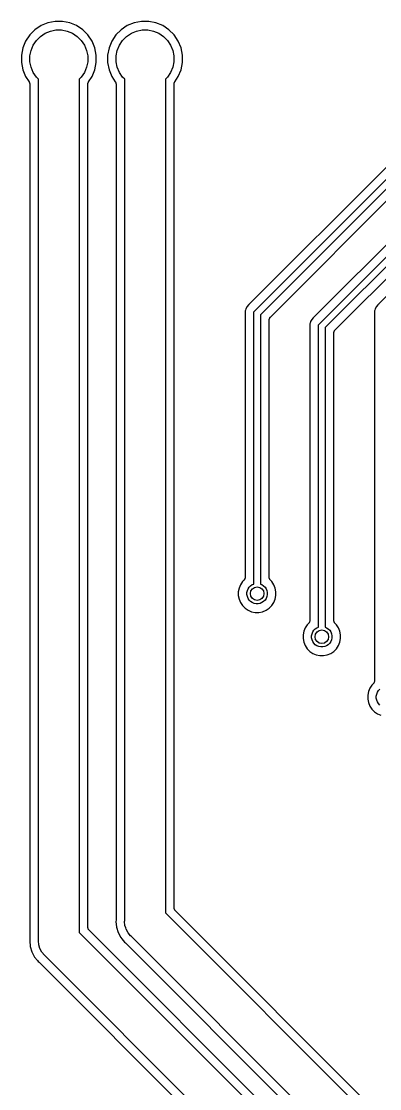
# Model space of a CAD drawing. Extents: x 49 to 143, y -158 to -38.
# Drawn here: x 70.02 to 80.57, y -114.14 to -82.72 of the extents above; entities that cross this region are included whole.
import ezdxf

# ---------------------------------------------------------------- set-up
doc = ezdxf.new("R2010")
doc.units = 0
doc.layers.add('BLACK', color=7, linetype='CONTINUOUS')

msp = doc.modelspace()

# ---------------------------------------------------------------- linework, layer by layer
at = {"layer": 'BLACK', "linetype": 'CONTINUOUS'}
for p, q in [((70.4162, -82.9625), (70.2625, -83.1162)), ((70.5971, -82.8416), (70.4162, -82.9625)), ((70.798, -82.7584), (70.5971, -82.8416)), ((71.0113, -82.716), (70.798, -82.7584)), ((70.8721, -83.0027), (71.0363, -82.97)), ((71.2287, -82.716), (71.0113, -82.716)), ((71.0363, -82.97), (71.2037, -82.97)), ((71.2037, -82.97), (71.3679, -83.0027)), ((71.442, -82.7584), (71.2287, -82.716)), ((71.6429, -82.8416), (71.442, -82.7584)), ((71.8238, -82.9625), (71.6429, -82.8416)), ((71.9775, -83.1162), (71.8238, -82.9625)), ((72.9562, -82.9625), (72.8025, -83.1162)), ((73.1371, -82.8416), (72.9562, -82.9625)), ((73.338, -82.7584), (73.1371, -82.8416)), ((73.5513, -82.716), (73.338, -82.7584)), ((73.4121, -83.0027), (73.5763, -82.97)), ((73.7687, -82.716), (73.5513, -82.716)), ((73.5763, -82.97), (73.7437, -82.97)), ((73.7437, -82.97), (73.9079, -83.0027)), ((73.982, -82.7584), (73.7687, -82.716)), ((74.1829, -82.8416), (73.982, -82.7584)), ((74.3638, -82.9625), (74.1829, -82.8416)), ((74.5175, -83.1162), (74.3638, -82.9625)), ((70.2625, -83.1162), (70.1416, -83.2971)), ((70.3667, -83.4174), (70.4598, -83.2782)), ((70.4598, -83.2782), (70.5782, -83.1598)), ((70.5782, -83.1598), (70.7174, -83.0667)), ((70.7174, -83.0667), (70.8721, -83.0027)), ((71.3679, -83.0027), (71.5226, -83.0667)), ((71.5226, -83.0667), (71.6618, -83.1598)), ((71.6618, -83.1598), (71.7802, -83.2782)), ((71.7802, -83.2782), (71.8733, -83.4174)), ((72.0984, -83.2971), (71.9775, -83.1162)), ((72.8025, -83.1162), (72.6816, -83.2971)), ((72.9067, -83.4174), (72.9998, -83.2782)), ((72.9998, -83.2782), (73.1182, -83.1598)), ((73.1182, -83.1598), (73.2574, -83.0667)), ((73.2574, -83.0667), (73.4121, -83.0027)), ((73.9079, -83.0027), (74.0626, -83.0667)), ((74.0626, -83.0667), (74.2018, -83.1598)), ((74.2018, -83.1598), (74.3202, -83.2782)), ((74.3202, -83.2782), (74.4133, -83.4174)), ((74.6384, -83.2971), (74.5175, -83.1162)), ((70.0584, -83.498), (70.016, -83.7113)), ((70.1416, -83.2971), (70.0584, -83.498)), ((70.27, -83.7363), (70.3027, -83.5721)), ((70.3027, -83.5721), (70.3667, -83.4174)), ((71.8733, -83.4174), (71.9373, -83.5721)), ((71.9373, -83.5721), (71.97, -83.7363)), ((72.1816, -83.498), (72.0984, -83.2971)), ((72.224, -83.7113), (72.1816, -83.498)), ((72.5984, -83.498), (72.556, -83.7113)), ((72.6816, -83.2971), (72.5984, -83.498)), ((72.81, -83.7363), (72.8427, -83.5721)), ((72.8427, -83.5721), (72.9067, -83.4174)), ((74.4133, -83.4174), (74.4773, -83.5721)), ((74.4773, -83.5721), (74.51, -83.7363)), ((74.7216, -83.498), (74.6384, -83.2971)), ((74.764, -83.7113), (74.7216, -83.498)), ((70.016, -83.7113), (70.016, -83.9287)), ((70.27, -83.9037), (70.27, -83.7363)), ((70.3027, -84.0679), (70.27, -83.9037)), ((71.97, -83.9037), (71.9373, -84.0679)), ((71.97, -83.7363), (71.97, -83.9037)), ((72.224, -83.9287), (72.224, -83.7113)), ((72.556, -83.7113), (72.556, -83.9287)), ((72.81, -83.9037), (72.81, -83.7363)), ((72.8427, -84.0679), (72.81, -83.9037)), ((74.51, -83.9037), (74.4773, -84.0679)), ((74.51, -83.7363), (74.51, -83.9037)), ((74.764, -83.9287), (74.764, -83.7113)), ((70.016, -83.9287), (70.0584, -84.142)), ((70.0584, -84.142), (70.1416, -84.3429)), ((70.3667, -84.2226), (70.3027, -84.0679)), ((70.4598, -84.3618), (70.3667, -84.2226)), ((71.8733, -84.2226), (71.7802, -84.3618)), ((71.9373, -84.0679), (71.8733, -84.2226)), ((72.0984, -84.3429), (72.1816, -84.142)), ((72.1816, -84.142), (72.224, -83.9287)), ((72.556, -83.9287), (72.5984, -84.142)), ((72.5984, -84.142), (72.6816, -84.3429)), ((72.9067, -84.2226), (72.8427, -84.0679)), ((72.9998, -84.3618), (72.9067, -84.2226)), ((74.4133, -84.2226), (74.3202, -84.3618)), ((74.4773, -84.0679), (74.4133, -84.2226)), ((74.6384, -84.3429), (74.7216, -84.142)), ((74.7216, -84.142), (74.764, -83.9287)), ((70.1416, -84.3429), (70.2446, -84.497)), ((70.2446, -84.497), (70.2448, -84.4973)), ((70.2448, -84.4973), (70.2448, -84.4973)), ((70.2448, -84.4973), (70.2448, -84.4973)), ((70.2448, -84.4973), (70.2456, -84.4985)), ((70.2456, -84.4985), (70.251, -84.5089)), ((70.251, -84.5089), (70.2564, -84.5192)), ((70.2564, -84.5192), (70.2566, -84.5199)), ((70.2566, -84.5199), (70.257, -84.5205)), ((70.257, -84.5205), (70.2602, -84.5318)), ((70.2602, -84.5318), (70.2636, -84.5429)), ((70.52, -84.4221), (70.4598, -84.3618)), ((70.52, -109.762), (70.52, -84.4221)), ((71.7802, -84.3618), (71.72, -84.4221)), ((71.72, -84.4221), (71.72, -109.543)), ((71.9753, -84.5542), (71.9765, -84.5426)), ((71.9765, -84.5426), (71.9767, -84.5419)), ((71.9767, -84.5419), (71.9768, -84.5412)), ((71.9768, -84.5412), (71.9803, -84.53)), ((71.9803, -84.53), (71.9837, -84.5189)), ((71.9837, -84.5189), (71.9841, -84.5182)), ((71.9841, -84.5182), (71.9843, -84.5175)), ((71.9843, -84.5175), (71.9899, -84.5073)), ((71.9899, -84.5073), (71.9954, -84.497)), ((71.9954, -84.497), (72.0984, -84.3429)), ((72.6816, -84.3429), (72.7846, -84.497)), ((72.7846, -84.497), (72.7848, -84.4973)), ((72.7848, -84.4973), (72.7848, -84.4973)), ((72.7848, -84.4973), (72.7848, -84.4973)), ((72.7848, -84.4973), (72.7856, -84.4985)), ((72.7856, -84.4985), (72.791, -84.5089)), ((72.791, -84.5089), (72.7964, -84.5192)), ((72.7964, -84.5192), (72.7966, -84.5199)), ((72.7966, -84.5199), (72.797, -84.5205)), ((72.797, -84.5205), (72.8002, -84.5318)), ((72.8002, -84.5318), (72.8036, -84.5429)), ((73.06, -84.4221), (72.9998, -84.3618)), ((73.06, -109.191), (73.06, -84.4221)), ((74.3202, -84.3618), (74.26, -84.4221)), ((74.26, -84.4221), (74.26, -108.971)), ((74.5153, -84.5542), (74.5165, -84.5426)), ((74.5165, -84.5426), (74.5167, -84.5419)), ((74.5167, -84.5419), (74.5168, -84.5412)), ((74.5168, -84.5412), (74.5203, -84.53)), ((74.5203, -84.53), (74.5237, -84.5189)), ((74.5237, -84.5189), (74.5241, -84.5182)), ((74.5241, -84.5182), (74.5243, -84.5175)), ((74.5243, -84.5175), (74.5299, -84.5073)), ((74.5299, -84.5073), (74.5354, -84.497)), ((74.5354, -84.497), (74.6384, -84.3429)), ((70.2636, -84.5429), (70.2637, -84.5436)), ((70.2637, -84.5436), (70.2639, -84.5443)), ((70.2639, -84.5443), (70.2649, -84.5559)), ((70.2649, -84.5559), (70.266, -84.5676)), ((70.266, -84.5676), (70.266, -109.743)), ((71.974, -84.5658), (71.9753, -84.5542)), ((71.974, -84.5672), (71.974, -84.5658)), ((71.974, -84.5673), (71.974, -84.5672)), ((71.974, -84.5672), (71.974, -84.5672)), ((71.974, -84.5676), (71.974, -84.5673)), ((71.974, -109.385), (71.974, -84.5676)), ((72.8036, -84.5429), (72.8037, -84.5436)), ((72.8037, -84.5436), (72.8039, -84.5443)), ((72.8039, -84.5443), (72.8049, -84.5559)), ((72.8049, -84.5559), (72.806, -84.5676)), ((72.806, -84.5676), (72.806, -109.172)), ((74.514, -84.5658), (74.5153, -84.5542)), ((74.514, -84.5672), (74.514, -84.5658)), ((74.514, -84.5673), (74.514, -84.5672)), ((74.514, -84.5672), (74.514, -84.5672)), ((74.514, -84.5676), (74.514, -84.5673)), ((74.514, -108.814), (74.514, -84.5676)), ((80.759, -87.0154), (76.7284, -91.046)), ((76.8948, -91.2388), (80.9518, -87.1818)), ((81.0674, -87.349), (77.062, -91.3544)), ((77.3532, -91.4224), (81.1354, -87.6402)), ((82.029, -88.0314), (78.6334, -91.427)), ((78.7998, -91.6198), (82.2218, -88.1978)), ((82.3374, -88.365), (78.967, -91.7354)), ((79.2582, -91.8034), (82.4054, -88.6562)), ((82.521, -89.0634), (80.5384, -91.046)), ((76.6662, -91.1154), (76.6334, -91.1769)), ((76.7105, -91.0615), (76.6662, -91.1154)), ((76.7192, -91.0543), (76.7105, -91.0615)), ((76.7229, -91.0506), (76.7192, -91.0543)), ((76.7271, -91.0472), (76.7229, -91.0506)), ((76.7284, -91.046), (76.7271, -91.0472)), ((80.4762, -91.1154), (80.4434, -91.1769)), ((80.5205, -91.0615), (80.4762, -91.1154)), ((80.5292, -91.0543), (80.5205, -91.0615)), ((80.5329, -91.0506), (80.5292, -91.0543)), ((80.5371, -91.0472), (80.5329, -91.0506)), ((80.5384, -91.046), (80.5371, -91.0472)), ((76.6131, -91.2436), (76.6063, -91.313)), ((76.6063, -91.313), (76.6074, -91.3242)), ((76.6074, -91.3242), (76.6076, -91.3259)), ((76.6076, -91.3259), (76.6075, -91.3313)), ((76.6075, -91.3313), (76.608, -91.3366)), ((76.608, -91.3366), (76.608, -99.0859)), ((76.6194, -91.2229), (76.6131, -91.2436)), ((76.6334, -91.1769), (76.6194, -91.2229)), ((76.8615, -91.313), (76.862, -91.3081)), ((76.862, -91.3179), (76.8615, -91.313)), ((76.862, -91.3081), (76.8633, -91.2945)), ((76.862, -91.3081), (76.862, -91.3081)), ((76.862, -99.2847), (76.862, -91.3179)), ((76.8633, -91.2945), (76.8634, -91.2934)), ((76.8634, -91.2934), (76.8655, -91.2865)), ((76.8655, -91.2865), (76.8692, -91.2745)), ((76.8692, -91.2745), (76.8785, -91.2572)), ((76.8785, -91.2572), (76.8909, -91.2419)), ((76.8909, -91.2419), (76.8948, -91.2388)), ((77.062, -91.3544), (77.062, -99.2847)), ((77.3263, -91.4622), (77.332, -91.4519)), ((77.332, -91.4519), (77.3375, -91.4416)), ((77.3375, -91.4416), (77.3379, -91.4411)), ((77.3379, -91.4411), (77.3382, -91.4405)), ((77.3382, -91.4405), (77.3457, -91.4315)), ((77.3457, -91.4315), (77.3532, -91.4224)), ((78.6155, -91.4425), (78.5712, -91.4964)), ((78.6242, -91.4353), (78.6155, -91.4425)), ((78.6279, -91.4316), (78.6242, -91.4353)), ((78.6321, -91.4282), (78.6279, -91.4316)), ((78.6334, -91.427), (78.6321, -91.4282)), ((80.4231, -91.2436), (80.4163, -91.313)), ((80.4163, -91.313), (80.4174, -91.3242)), ((80.4174, -91.3242), (80.4175, -91.3259)), ((80.4175, -91.3259), (80.4175, -91.3313)), ((80.4175, -91.3313), (80.418, -91.3366)), ((80.418, -91.3366), (80.418, -102.134)), ((80.4294, -91.2229), (80.4231, -91.2436)), ((80.4434, -91.1769), (80.4294, -91.2229)), ((77.316, -91.5105), (77.3173, -91.4988)), ((77.316, -91.5118), (77.316, -91.5105)), ((77.316, -91.5122), (77.316, -91.5118)), ((77.316, -91.5118), (77.316, -91.5118)), ((77.316, -91.5118), (77.316, -91.5118)), ((77.316, -99.0859), (77.316, -91.5122)), ((77.3173, -91.4988), (77.3185, -91.4871)), ((77.3185, -91.4871), (77.3187, -91.4865)), ((77.3187, -91.4865), (77.3188, -91.4858)), ((77.3188, -91.4858), (77.3223, -91.4746)), ((77.3223, -91.4746), (77.3258, -91.4634)), ((77.3258, -91.4634), (77.3261, -91.4628)), ((77.3261, -91.4628), (77.3263, -91.4622)), ((78.5181, -91.6246), (78.5113, -91.694)), ((78.5113, -91.694), (78.5124, -91.7052)), ((78.5124, -91.7052), (78.5125, -91.7069)), ((78.5125, -91.7069), (78.5125, -91.7123)), ((78.5125, -91.7123), (78.513, -91.7176)), ((78.513, -91.7176), (78.513, -100.356)), ((78.5236, -91.6066), (78.5181, -91.6246)), ((78.5384, -91.5579), (78.5236, -91.6066)), ((78.5236, -91.6066), (78.5236, -91.6066)), ((78.5712, -91.4964), (78.5384, -91.5579)), ((78.7665, -91.694), (78.767, -91.6891)), ((78.767, -91.6989), (78.7665, -91.694)), ((78.767, -91.6891), (78.7684, -91.6744)), ((78.767, -91.6891), (78.767, -91.6891)), ((78.767, -100.555), (78.767, -91.6989)), ((78.7684, -91.6744), (78.7685, -91.6743)), ((78.7685, -91.6743), (78.7707, -91.6669)), ((78.7707, -91.6669), (78.7742, -91.6555)), ((78.7742, -91.6555), (78.7835, -91.6382)), ((78.7835, -91.6382), (78.7959, -91.6229)), ((78.7959, -91.6229), (78.7998, -91.6198)), ((78.967, -91.7354), (78.967, -100.555)), ((79.221, -91.8915), (79.2223, -91.8798)), ((79.221, -91.8928), (79.221, -91.8915)), ((79.221, -91.8932), (79.221, -91.8928)), ((79.221, -91.8928), (79.221, -91.8928)), ((79.221, -91.8928), (79.221, -91.8928)), ((79.221, -100.356), (79.221, -91.8932)), ((79.2223, -91.8798), (79.2235, -91.8681)), ((79.2235, -91.8681), (79.2237, -91.8675)), ((79.2237, -91.8675), (79.2238, -91.8668)), ((79.2238, -91.8668), (79.2273, -91.8556)), ((79.2273, -91.8556), (79.2308, -91.8444)), ((79.2308, -91.8444), (79.2311, -91.8438)), ((79.2311, -91.8438), (79.2313, -91.8432)), ((79.2313, -91.8432), (79.2369, -91.8329)), ((79.2369, -91.8329), (79.2425, -91.8226)), ((79.2425, -91.8226), (79.2429, -91.8221)), ((79.2429, -91.8221), (79.2432, -91.8215)), ((79.2432, -91.8215), (79.2507, -91.8125)), ((79.2507, -91.8125), (79.2582, -91.8034)), ((76.4711, -99.3056), (76.4293, -99.4064)), ((76.5317, -99.2148), (76.4711, -99.3056)), ((76.5708, -99.1757), (76.5317, -99.2148)), ((76.5783, -99.1666), (76.5708, -99.1757)), ((76.5858, -99.1577), (76.5783, -99.1666)), ((76.5861, -99.1571), (76.5858, -99.1577)), ((76.5865, -99.1566), (76.5861, -99.1571)), ((76.5921, -99.1463), (76.5865, -99.1566)), ((76.5977, -99.136), (76.5921, -99.1463)), ((76.5979, -99.1353), (76.5977, -99.136)), ((76.5982, -99.1347), (76.5979, -99.1353)), ((76.6017, -99.1235), (76.5982, -99.1347)), ((76.6052, -99.1123), (76.6017, -99.1235)), ((76.6053, -99.1117), (76.6052, -99.1123)), ((76.6055, -99.111), (76.6053, -99.1117)), ((76.6067, -99.0994), (76.6055, -99.111)), ((76.608, -99.0877), (76.6067, -99.0994)), ((76.608, -99.0859), (76.608, -99.0863)), ((76.608, -99.0863), (76.608, -99.0864)), ((76.608, -99.0864), (76.608, -99.0864)), ((76.608, -99.0864), (76.608, -99.0877)), ((76.7708, -99.335), (76.8199, -99.3021)), ((76.8199, -99.3021), (76.862, -99.2847)), ((77.062, -99.2847), (77.1041, -99.3021)), ((77.1041, -99.3021), (77.1532, -99.335)), ((77.3171, -99.0976), (77.316, -99.0859)), ((77.3182, -99.1093), (77.3171, -99.0976)), ((77.3184, -99.1099), (77.3182, -99.1093)), ((77.3184, -99.1106), (77.3184, -99.1099)), ((77.3218, -99.1218), (77.3184, -99.1106)), ((77.3251, -99.1331), (77.3218, -99.1218)), ((77.3254, -99.1337), (77.3251, -99.1331)), ((77.3256, -99.1343), (77.3254, -99.1337)), ((77.3311, -99.1447), (77.3256, -99.1343)), ((77.3365, -99.1551), (77.3311, -99.1447)), ((77.3369, -99.1556), (77.3365, -99.1551)), ((77.3372, -99.1562), (77.3369, -99.1556)), ((77.3446, -99.1653), (77.3372, -99.1562)), ((77.352, -99.1745), (77.3446, -99.1653)), ((77.3529, -99.1754), (77.352, -99.1745)), ((77.3532, -99.1757), (77.3529, -99.1754)), ((77.3529, -99.1754), (77.3529, -99.1754)), ((77.3529, -99.1754), (77.3529, -99.1754)), ((77.3923, -99.2148), (77.3532, -99.1757)), ((77.4529, -99.3056), (77.3923, -99.2148)), ((77.4947, -99.4064), (77.4529, -99.3056)), ((76.4293, -99.4064), (76.408, -99.5134)), ((76.408, -99.5134), (76.408, -99.6226)), ((76.408, -99.6226), (76.4293, -99.7296)), ((76.662, -99.5385), (76.6735, -99.4805)), ((76.662, -99.5975), (76.662, -99.5385)), ((76.6735, -99.6555), (76.662, -99.5975)), ((76.6735, -99.4805), (76.6961, -99.4259)), ((76.6961, -99.4259), (76.729, -99.3768)), ((76.729, -99.3768), (76.7708, -99.335)), ((77.1532, -99.335), (77.195, -99.3768)), ((77.195, -99.3768), (77.2279, -99.4259)), ((77.2279, -99.4259), (77.2505, -99.4805)), ((77.2505, -99.4805), (77.262, -99.5385)), ((77.262, -99.5975), (77.2505, -99.6555)), ((77.262, -99.5385), (77.262, -99.5975)), ((77.516, -99.5134), (77.4947, -99.4064)), ((77.4947, -99.7296), (77.516, -99.6226)), ((77.516, -99.6226), (77.516, -99.5134)), ((76.4293, -99.7296), (76.4711, -99.8304)), ((76.4711, -99.8304), (76.5317, -99.9212)), ((76.5317, -99.9212), (76.6088, -99.9983)), ((76.6961, -99.7101), (76.6735, -99.6555)), ((76.729, -99.7592), (76.6961, -99.7101)), ((76.7708, -99.801), (76.729, -99.7592)), ((76.8199, -99.8339), (76.7708, -99.801)), ((76.8745, -99.8565), (76.8199, -99.8339)), ((76.9325, -99.868), (76.8745, -99.8565)), ((76.9915, -99.868), (76.9325, -99.868)), ((77.0495, -99.8565), (76.9915, -99.868)), ((77.1041, -99.8339), (77.0495, -99.8565)), ((77.1532, -99.801), (77.1041, -99.8339)), ((77.195, -99.7592), (77.1532, -99.801)), ((77.2279, -99.7101), (77.195, -99.7592)), ((77.2505, -99.6555), (77.2279, -99.7101)), ((77.3152, -99.9983), (77.3923, -99.9212)), ((77.3923, -99.9212), (77.4529, -99.8304)), ((77.4529, -99.8304), (77.4947, -99.7296)), ((76.6088, -99.9983), (76.6996, -100.059)), ((76.6996, -100.059), (76.8004, -100.101)), ((76.8004, -100.101), (76.9074, -100.122)), ((76.9074, -100.122), (77.0166, -100.122)), ((77.0166, -100.122), (77.1236, -100.101)), ((77.1236, -100.101), (77.2244, -100.059)), ((77.2244, -100.059), (77.3152, -99.9983)), ((78.4367, -100.485), (78.3761, -100.576)), ((78.4758, -100.446), (78.4367, -100.485)), ((78.4833, -100.437), (78.4758, -100.446)), ((78.4908, -100.428), (78.4833, -100.437)), ((78.4911, -100.427), (78.4908, -100.428)), ((78.4915, -100.427), (78.4911, -100.427)), ((78.4971, -100.416), (78.4915, -100.427)), ((78.5027, -100.406), (78.4971, -100.416)), ((78.5029, -100.405), (78.5027, -100.406)), ((78.5032, -100.405), (78.5029, -100.405)), ((78.5067, -100.394), (78.5032, -100.405)), ((78.5102, -100.382), (78.5067, -100.394)), ((78.5103, -100.382), (78.5102, -100.382)), ((78.5105, -100.381), (78.5103, -100.382)), ((78.5117, -100.369), (78.5105, -100.381)), ((78.513, -100.358), (78.5117, -100.369)), ((78.513, -100.356), (78.513, -100.356)), ((78.513, -100.356), (78.513, -100.356)), ((78.513, -100.356), (78.513, -100.356)), ((78.513, -100.356), (78.513, -100.358)), ((78.7249, -100.572), (78.767, -100.555)), ((78.967, -100.555), (79.0091, -100.572)), ((79.2221, -100.368), (79.221, -100.356)), ((79.2232, -100.379), (79.2221, -100.368)), ((79.2234, -100.38), (79.2232, -100.379)), ((79.2234, -100.381), (79.2234, -100.38)), ((79.2268, -100.392), (79.2234, -100.381)), ((79.2301, -100.403), (79.2268, -100.392)), ((79.2304, -100.404), (79.2301, -100.403)), ((79.2306, -100.404), (79.2304, -100.404)), ((79.2361, -100.415), (79.2306, -100.404)), ((79.2415, -100.425), (79.2361, -100.415)), ((79.2419, -100.426), (79.2415, -100.425)), ((79.2422, -100.426), (79.2419, -100.426)), ((79.2496, -100.435), (79.2422, -100.426)), ((79.257, -100.444), (79.2496, -100.435)), ((79.2579, -100.445), (79.257, -100.444)), ((79.2582, -100.446), (79.2579, -100.445)), ((79.2579, -100.445), (79.2579, -100.445)), ((79.2579, -100.445), (79.2579, -100.445)), ((79.2973, -100.485), (79.2582, -100.446)), ((79.3579, -100.576), (79.2973, -100.485)), ((78.3343, -100.676), (78.313, -100.783)), ((78.313, -100.783), (78.313, -100.893)), ((78.3761, -100.576), (78.3343, -100.676)), ((78.567, -100.808), (78.5785, -100.75)), ((78.567, -100.868), (78.567, -100.808)), ((78.5785, -100.926), (78.567, -100.868)), ((78.5785, -100.75), (78.6011, -100.696)), ((78.6011, -100.696), (78.634, -100.647)), ((78.634, -100.647), (78.6758, -100.605)), ((78.6758, -100.605), (78.7249, -100.572)), ((79.0091, -100.572), (79.0582, -100.605)), ((79.0582, -100.605), (79.1, -100.647)), ((79.1, -100.647), (79.1329, -100.696)), ((79.1329, -100.696), (79.1555, -100.75)), ((79.1555, -100.75), (79.167, -100.808)), ((79.167, -100.868), (79.1555, -100.926)), ((79.167, -100.808), (79.167, -100.868)), ((79.3997, -100.676), (79.3579, -100.576)), ((79.421, -100.783), (79.3997, -100.676)), ((79.421, -100.893), (79.421, -100.783)), ((78.313, -100.893), (78.3343, -101)), ((78.3343, -101), (78.3761, -101.1)), ((78.3761, -101.1), (78.4367, -101.191)), ((78.4367, -101.191), (78.5138, -101.268)), ((78.6011, -100.98), (78.5785, -100.926)), ((78.634, -101.029), (78.6011, -100.98)), ((78.6758, -101.071), (78.634, -101.029)), ((78.7249, -101.104), (78.6758, -101.071)), ((78.7795, -101.126), (78.7249, -101.104)), ((78.8375, -101.138), (78.7795, -101.126)), ((78.8965, -101.138), (78.8375, -101.138)), ((78.9545, -101.126), (78.8965, -101.138)), ((79.0091, -101.104), (78.9545, -101.126)), ((79.0582, -101.071), (79.0091, -101.104)), ((79.1, -101.029), (79.0582, -101.071)), ((79.1329, -100.98), (79.1, -101.029)), ((79.1555, -100.926), (79.1329, -100.98)), ((79.2202, -101.268), (79.2973, -101.191)), ((79.2973, -101.191), (79.3579, -101.1)), ((79.3579, -101.1), (79.3997, -101)), ((79.3997, -101), (79.421, -100.893)), ((78.5138, -101.268), (78.6046, -101.329)), ((78.6046, -101.329), (78.7054, -101.371)), ((78.7054, -101.371), (78.8124, -101.392)), ((78.8124, -101.392), (78.9216, -101.392)), ((78.9216, -101.392), (79.0286, -101.371)), ((79.0286, -101.371), (79.1294, -101.329)), ((79.1294, -101.329), (79.2202, -101.268)), ((80.418, -102.136), (80.4167, -102.147)), ((80.418, -102.134), (80.418, -102.134)), ((80.418, -102.134), (80.418, -102.134)), ((80.418, -102.134), (80.418, -102.134)), ((80.418, -102.134), (80.418, -102.136)), ((80.2393, -102.454), (80.218, -102.561)), ((80.2811, -102.354), (80.2393, -102.454)), ((80.3417, -102.263), (80.2811, -102.354)), ((80.3808, -102.224), (80.3417, -102.263)), ((80.3883, -102.215), (80.3808, -102.224)), ((80.3958, -102.206), (80.3883, -102.215)), ((80.3961, -102.205), (80.3958, -102.206)), ((80.3965, -102.205), (80.3961, -102.205)), ((80.4021, -102.194), (80.3965, -102.205)), ((80.4077, -102.184), (80.4021, -102.194)), ((80.4079, -102.183), (80.4077, -102.184)), ((80.4082, -102.183), (80.4079, -102.183)), ((80.4117, -102.172), (80.4082, -102.183)), ((80.4152, -102.16), (80.4117, -102.172)), ((80.4153, -102.16), (80.4152, -102.16)), ((80.4155, -102.159), (80.4153, -102.16)), ((80.4167, -102.147), (80.4155, -102.159)), ((80.5061, -102.474), (80.539, -102.425)), ((80.539, -102.425), (80.5808, -102.383)), ((80.218, -102.561), (80.218, -102.671)), ((80.218, -102.671), (80.2393, -102.778)), ((80.472, -102.586), (80.4835, -102.528)), ((80.472, -102.646), (80.472, -102.586)), ((80.4835, -102.704), (80.472, -102.646)), ((80.4835, -102.528), (80.5061, -102.474)), ((80.5061, -102.758), (80.4835, -102.704)), ((80.539, -102.807), (80.5061, -102.758)), ((80.2393, -102.778), (80.2811, -102.878)), ((80.2811, -102.878), (80.3417, -102.969)), ((80.3417, -102.969), (80.4188, -103.046)), ((80.4188, -103.046), (80.5096, -103.107)), ((80.5808, -102.849), (80.539, -102.807)), ((80.5096, -103.107), (80.6104, -103.149)), ((74.26, -108.971), (91.4624, -126.174)), ((74.5151, -108.825), (74.514, -108.814)), ((74.5162, -108.837), (74.5151, -108.825)), ((74.5164, -108.838), (74.5162, -108.837)), ((74.5198, -108.85), (74.5164, -108.838)), ((74.5164, -108.838), (74.5164, -108.838)), ((74.5231, -108.861), (74.5198, -108.85)), ((74.5234, -108.861), (74.5231, -108.861)), ((74.5236, -108.862), (74.5234, -108.861)), ((74.5291, -108.872), (74.5236, -108.862)), ((74.5345, -108.883), (74.5291, -108.872)), ((74.5349, -108.883), (74.5345, -108.883)), ((74.5352, -108.884), (74.5349, -108.883)), ((74.5426, -108.893), (74.5352, -108.884)), ((74.55, -108.902), (74.5426, -108.893)), ((74.5509, -108.903), (74.55, -108.902)), ((74.5512, -108.903), (74.5509, -108.903)), ((74.5509, -108.903), (74.5509, -108.903)), ((74.5509, -108.903), (74.5509, -108.903)), ((91.6288, -125.981), (74.5512, -108.903)), ((72.8054, -109.184), (72.8019, -109.22)), ((72.8019, -109.22), (72.8184, -109.387)), ((72.806, -109.174), (72.8054, -109.179)), ((72.8054, -109.179), (72.8054, -109.184)), ((72.806, -109.172), (72.806, -109.174)), ((73.0571, -109.22), (73.06, -109.191)), ((73.0687, -109.338), (73.0571, -109.22)), ((73.0905, -109.41), (73.0687, -109.338)), ((71.72, -109.543), (88.897, -126.72)), ((71.9751, -109.397), (71.974, -109.385)), ((71.9762, -109.408), (71.9751, -109.397)), ((71.9764, -109.409), (71.9762, -109.408)), ((71.9764, -109.41), (71.9764, -109.409)), ((71.9798, -109.421), (71.9764, -109.41)), ((71.9831, -109.432), (71.9798, -109.421)), ((71.9834, -109.433), (71.9831, -109.432)), ((71.9836, -109.433), (71.9834, -109.433)), ((71.9891, -109.444), (71.9836, -109.433)), ((71.9945, -109.454), (71.9891, -109.444)), ((71.9949, -109.455), (71.9945, -109.454)), ((71.9952, -109.455), (71.9949, -109.455)), ((72.0026, -109.464), (71.9952, -109.455)), ((72.01, -109.473), (72.0026, -109.464)), ((72.0109, -109.474), (72.01, -109.473)), ((72.0112, -109.475), (72.0109, -109.474)), ((72.0109, -109.474), (72.0109, -109.474)), ((72.0109, -109.474), (72.0109, -109.474)), ((89.0634, -126.527), (72.0112, -109.475)), ((72.8184, -109.387), (72.8672, -109.548)), ((72.8672, -109.548), (72.9465, -109.697)), ((73.103, -109.451), (73.0905, -109.41)), ((73.1587, -109.555), (73.103, -109.451)), ((73.2337, -109.646), (73.1587, -109.555)), ((73.2566, -109.665), (73.2337, -109.646)), ((90.459, -126.868), (73.2566, -109.665)), ((70.2654, -109.756), (70.2619, -109.791)), ((70.2619, -109.791), (70.2784, -109.959)), ((70.266, -109.745), (70.2654, -109.75)), ((70.2654, -109.75), (70.2654, -109.756)), ((70.266, -109.743), (70.266, -109.745)), ((70.2784, -109.959), (70.3272, -110.12)), ((70.5171, -109.791), (70.52, -109.762)), ((70.5287, -109.909), (70.5171, -109.791)), ((70.5609, -110.015), (70.5287, -109.909)), ((72.9465, -109.697), (72.9741, -109.73)), ((72.9741, -109.73), (72.9741, -109.73)), ((72.9741, -109.73), (73.0532, -109.827)), ((73.0532, -109.827), (73.081, -109.85)), ((73.081, -109.85), (73.0823, -109.851)), ((73.0823, -109.851), (73.0861, -109.855)), ((73.0861, -109.855), (73.0902, -109.858)), ((73.0902, -109.858), (90.1678, -126.936)), ((70.3272, -110.12), (70.4065, -110.268)), ((70.4065, -110.268), (70.4904, -110.37)), ((70.563, -110.022), (70.5609, -110.015)), ((70.6187, -110.126), (70.563, -110.022)), ((70.6937, -110.218), (70.6187, -110.126)), ((70.7166, -110.236), (70.6937, -110.218)), ((87.8936, -127.413), (70.7166, -110.236)), ((70.4904, -110.37), (70.5132, -110.398)), ((70.5132, -110.398), (70.541, -110.421)), ((70.541, -110.421), (70.5423, -110.422)), ((70.5423, -110.422), (70.5461, -110.426)), ((70.5461, -110.426), (70.5502, -110.429)), ((70.5502, -110.429), (87.6024, -127.481))]:
    msp.add_line(p, q, dxfattribs=at)
at = {"layer": 'BLACK'}
for centre in [(76.962, -99.568), (78.867, -100.838)]:
    msp.add_circle(centre, 0.2, dxfattribs=at)

doc.saveas('drawing.dxf')
